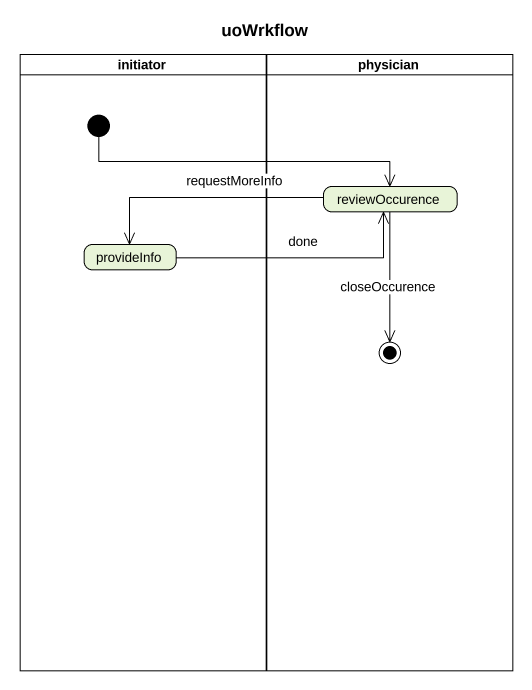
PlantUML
@startuml
title uoWrkflow
hide empty description
state initiator <<partition>> {
  state initial1 <<start>>
  state provideInfo
}
state physician <<partition>> {
  state reviewOccurence
  reviewOccurence --> [*] : closeOccurence
}
initial1 -right-> reviewOccurence
reviewOccurence -left-> provideInfo : requestMoreInfo
provideInfo -right-> reviewOccurence : done
@enduml
